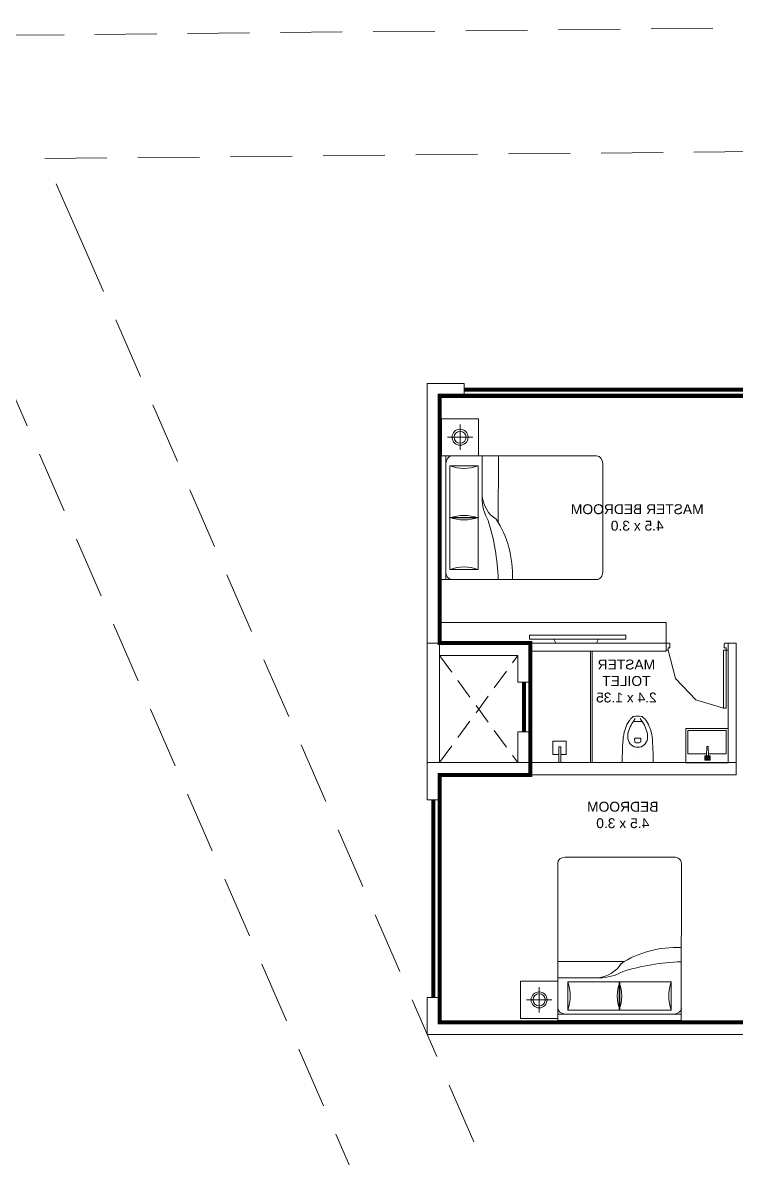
# Model space of a CAD drawing. Header units: inches. Extents: x 27644242 to 29005101, y -955243 to 216979.
# Drawn here: x 28699435 to 28708094, y -268635 to -254859 of the extents above; entities that cross this region are included whole.
import ezdxf

# ---------------------------------------------------------------- set-up
doc = ezdxf.new("R2010")
doc.units = ezdxf.units.IN
doc.header["$MEASUREMENT"] = 0
doc.set_wipeout_variables(frame=1)
for name, pattern in [('01-Xref Col Podium Lvl-1$0$HIDDEN', [0.375, 0.25, -0.125]), ('DASHED2', [0.375, 0.25, -0.125]), ('HIDDEN', [0.375, 0.25, -0.125])]:
    doc.linetypes.add(name, pattern=pattern)
doc.layers.get('Defpoints').update_dxf_attribs({"color": 8})
for name, color, linetype, lineweight in [('AHC-A-DUCT', 14, 'HIDDEN', 5), ('DOOR', 4, 'Continuous', 0), ('FURN', 250, 'Continuous', 0), ('RVA Site Boundary', 17, 'Continuous', 15), ('WALL', 7, 'Continuous', 20), ('WINDOW', 162, 'Continuous', 13)]:
    doc.layers.add(name, color=color, linetype=linetype, lineweight=lineweight)
doc.layers.add('text', color=7, linetype='Continuous')
doc.styles.add('AMITS', font='arial.ttf')

# ---------------------------------------------------------------- blocks, each defined once
blk = doc.blocks.new('A$C65A37FE3-flatten-3')
at = {"layer": 'DOOR', "color": 252, "true_color": 0x939598}
for p, q in [((0, -34), (0, 0)), ((0, 0), (86, 0)), ((11, -45), (56, -45)), ((56, -45), (56, -23)), ((56, -23), (86, -23)), ((86, -23), (86, 0)), ((86, -23), (86, -53)), ((86, -23), (791, -23)), ((86, -53), (791, -53)), ((791, -53), (791, -23)), ((0, -716), (0, -750)), ((0, -750), (86, -750)), ((11, -705), (56, -705)), ((56, -705), (56, -728)), ((56, -728), (86, -728)), ((86, -728), (86, -750))]:
    blk.add_line(p, q, dxfattribs=at)
for points in [[(0, -34), (3, -42), (11, -45)], [(86, -728), (430, -638), (687, -392), (791, -53)], [(11, -705), (6, -707), (2, -711), (0, -716)]]:
    blk.add_lwpolyline(points, dxfattribs=at)
blk = doc.blocks.new('TVVVV')
at = {"layer": 'FURN', "ltscale": 1000, "elevation": 0}
blk.add_lwpolyline([(-130, 740), (-82, 740), (-82, -429), (-130, -429)], close=True, dxfattribs=at)
for points in [[(-130, 447), (-179, 422)], [(-130, -96), (-179, -71)]]:
    blk.add_lwpolyline(points, dxfattribs=at)
blk = doc.blocks.new('A$C3D5F2F58')
at = {"color": 0, "linetype": 'ByBlock'}
blk.add_wipeout([(188, 0), (-188, 0), (-185, -125), (-183, -194), (-179, -263), (-176, -302), (-170, -349), (-151, -415), (-144, -433), (-131, -459), (-112, -495), (-106, -504), (-86, -530), (-72, -545), (-64, -553), (-56, -558), (-41, -562), (-23, -564), (3, -565), (30, -563), (47, -561), (56, -558), (74, -543), (101, -511), (135, -451), (158, -392), (171, -340), (179, -260), (185, -136), (187, -46)], dxfattribs=at)
for p, q in [((-188, 0), (188, 0)), ((0, -63), (0, -63)), ((-38, -282), (-36, -255)), ((36, -255), (38, -282)), ((-24, -298), (24, -298)), ((-43, -497), (43, -497))]:
    blk.add_line(p, q, dxfattribs=at)
at = {"color": 0, "linetype": 'ByBlock', "extrusion": (0, 0, -1)}
for centre, major_axis, ratio, start_param, end_param in [((3903, 5), (4088, 164), 0.940247, 3.100232, 3.182953), ((-3903, 5), (-4088, 164), 0.940247, 3.100232, 3.182953), ((0, -305), (84.4, 84.4), 1, 4.07333, 6.922251), ((-27, -256), (6.03, 6.03), 1, 4.01894, 4.852375), ((0, -292), (-38.2, 38.2), 1, 0.139988, 1.430816), ((27, -256), (6.03, 6.03), 1, -0.139979, 0.693472), ((276, -258), (321, 321), 1, 3.353441, 3.79389), ((87, -319), (147, 147), 1, 3.705861, 4.079165), ((326, -246), (-323, 323), 1, 4.816657, 5.23508), ((-24, -284), (10, 10), 1, 2.356198, 4.018929), ((24, -284), (-10, 10), 1, 2.264265, 3.926995), ((-326, -246), (-323, 323), 1, 2.618909, 3.037332), ((-276, -258), (-321, 321), 1, 2.489302, 2.929752), ((-87, -319), (-147, 147), 1, 2.204028, 2.577331), ((119, -350), (193, 193), 1, 3.092098, 3.328462), ((-43, -474), (16.1, 16.1), 1, 2.356198, 3.387836), ((43, -474), (16.1, 16.1), 1, 1.324559, 2.356198), ((-119, -350), (193, 193), 1, 1.383935, 1.620298), ((-41, -527), (24.1, 24.1), 1, 2.528301, 3.092099), ((0, -292), (-193, 193), 1, 3.75489, 4.099099), ((41, -527), (24.1, 24.1), 1, 1.620298, 2.184095)]:
    blk.add_ellipse(centre, major_axis=major_axis, ratio=ratio, start_param=start_param, end_param=end_param, dxfattribs=at)
blk = doc.blocks.new('A$C3E645E75')
at = {"extrusion": (0, 0, -1), "zscale": -0.9999999999999998, "rotation": 179.9999999999989}
blk.add_blockref('A$C3D5F2F58', (0, 0), dxfattribs=at)
blk = doc.blocks.new('A$C3A956F37-flat-1')
at = {"layer": 'FURN'}
blk.add_line((-168, 90), (0, 90), dxfattribs=at)
for points in [[(-97, 67), (-97, 0), (-259, 0), (-259, 161), (-97, 161), (-97, 90)], [(0, 67), (-191, 67), (-191, 90), (-168, 90)]]:
    blk.add_lwpolyline(points, dxfattribs=at)
blk = doc.blocks.new('A$C700F438C')
at = {"layer": 'FURN', "color": 8, "extrusion": (-6.65399e-08, 5.27913e-08, 1)}
for p, q in [((0, 0.091, 0), (0, 1.409, 0)), ((0.073, 1.5, 0), (1.83, 1.5, 0)), ((1.855, 1.378, 0), (1.512, 1.378, 0)), ((1.512, 1.378, 0), (1.512, 0.747, 0)), ((1.98, 1.5, 0), (1.53, 1.5, 0)), ((1.98, 1.5, 0), (1.53, 1.5, 0)), ((1.98, 1.5, 0), (1.53, 1.5, 0)), ((1.855, 0.747, 0), (1.855, 1.378, 0)), ((1.904, 1.5, 0), (1.904, 0, 0)), ((1.267, 0.799, 0), (1.267, 0, 0)), ((1.512, 0.122, 0), (1.512, 0.754, 0)), ((1.512, 0.754, 0), (1.855, 0.754, 0)), ((1.512, 0.747, 0), (1.855, 0.747, 0)), ((1.855, 0.754, 0), (1.855, 0.122, 0)), ((1.463, 0.503, 0), (1.463, 0, 0)), ((1.83, 0, 0), (0.074, 0, 0)), ((1.855, 0.122, 0), (1.512, 0.122, 0)), ((1.904, 0, 0), (1.98, 0, 0))]:
    blk.add_line(p, q, dxfattribs=at)
at = {"layer": 'FURN', "linetype": 'Continuous', "lineweight": 0, "extrusion": (-6.65399e-08, 5.27913e-08, 1)}
blk.add_line((1.83, 0, 0), (1.917, 0, 0), dxfattribs=at)
at = {"layer": 'FURN', "color": 8, "extrusion": (6.65399e-08, -5.27913e-08, -1)}
for centre, major_axis, ratio, start_param, end_param in [((0.073, 1.409, 0), (0, -0.0914, 0), 0.803207, 1.570796, 3.141593), ((1.959, 1.454, 0), (0, -1.077, 0), 0.803207, 0.880587, 1.613256), ((3.067, 1.603, 0), (0, -2.243, 0), 0.803207, 1.197175, 1.525138), ((1.683, 2.11, 0), (0, -0.762, 0), 0.803207, -0.283794, 0.283794), ((1.83, 1.409, 0), (0, -0.0914, 0), 0.803207, 3.141593, 4.712389), ((0.669, 0.085, 0), (-0.705, -0.615, 0), 0.604617, 2.952061, 3.536756), ((-0.032, 0.19, 0), (-1.467, -0.494, 0), 0.581007, 3.019706, 3.343381), ((1.684, 0.015, 0), (0, -0.762, 0), 0.803207, 2.857799, 3.425387), ((0.074, 0.091, 0), (0, -0.0914, 0), 0.803207, 0, 1.570796), ((1.83, 0.092, 0), (0, -0.0914, 0), 0.803207, -1.570796, 0)]:
    blk.add_ellipse(centre, major_axis=major_axis, ratio=ratio, start_param=start_param, end_param=end_param, dxfattribs=at)
at = {"layer": 'FURN', "color": 8, "extrusion": (-6.65399e-08, 5.27913e-08, 1)}
for centre, start_param, end_param in [((1.683, 1.485, 0), -0.283794, 0.283794), ((1.684, -0.61, 0), 2.857799, 3.425387)]:
    blk.add_ellipse(centre, major_axis=(0, -0.762, 0), ratio=0.803207, start_param=start_param, end_param=end_param, dxfattribs=at)
blk = doc.blocks.new('BEDROOM')
at = {"layer": 'FURN', "linetype": 'Continuous', "extrusion": (-5.00305e-08, -8.66553e-08, 1)}
for p, q in [((1066, 501, 0), (1066, 193, 0)), ((912, 347, 0), (1220, 347, 0))]:
    blk.add_line(p, q, dxfattribs=at)
at = {"layer": 'FURN', "ltscale": 500}
blk.add_line((1315, 122, 0), (1315, -1378, 0), dxfattribs=at)
at = {"layer": 'FURN', "ltscale": 0.05, "extrusion": (-5.00305e-08, -8.66553e-08, 1), "elevation": 0}
blk.add_lwpolyline([(1291, 122), (841, 122), (841, 572), (1291, 572)], close=True, dxfattribs=at)
at = {"layer": 'FURN', "linetype": 'Continuous', "extrusion": (-5.00305e-08, -8.66553e-08, 1)}
for radius in [97, 72.8]:
    blk.add_circle((1066, 347, 0), radius, dxfattribs=at)
at = {"layer": 'FURN', "extrusion": (-3.01072e-07, 1.30707e-07, 1), "xscale": -1000.000000000015, "yscale": 1000.000000000015, "zscale": 1000.000000000007, "rotation": 180.0236273616612}
blk.add_blockref('A$C700F438C', (-665, 121, 0), dxfattribs=at)
blk = doc.blocks.new('A$C3C731254-flat-1')
at = {"layer": 'FURN'}
for p, q in [((-77430, -2820), (-77431, -2802)), ((-77430, -2802), (-77318, -2797)), ((-77430, -2820), (-77318, -2825))]:
    blk.add_line(p, q, dxfattribs=at)
for points in [[(-77233, -3061), (-77648, -3061), (-77648, -2547), (-77233, -2547)], [(-77263, -2843), (-77263, -2778), (-77318, -2778), (-77318, -2843)], [(-77275, -2831), (-77275, -2791), (-77306, -2791), (-77306, -2831)], [(-77287, -2819), (-77287, -2803), (-77293, -2803), (-77293, -2819)]]:
    blk.add_lwpolyline(points, close=True, dxfattribs=at)
blk.add_lwpolyline([(-77339, -2824), (-77339, -3036), (-77623, -3036), (-77623, -2572), (-77339, -2572), (-77339, -2798)], dxfattribs=at)
blk = doc.blocks.new('new bldg 3 bhk')
at = {"layer": 'AHC-A-DUCT', "linetype": 'DASHED2', "ltscale": 1000}
for p, q in [((9000, 2579, 0), (8050, 3879, 0)), ((9000, 3878, 0), (8050, 2579, 0))]:
    blk.add_line(p, q, dxfattribs=at)
at = {"layer": 'Defpoints', "ltscale": 500, "elevation": 0}
blk.add_lwpolyline([(-2900, -571, 50, 50, 0), (1100, -571, 50, 50, 0), (1100, 1679, 50, 50, 0), (1250, 1679, 50, 50, 0), (1250, 1579, 50, 50, 0), (3050, 1579, 50, 50, 0), (3050, 829, 50, 50, 0), (4500, 829, 50, 50, 0), (4500, -571, 50, 50, 0), (9000, -571, 50, 50, 0), (9000, 2429, 50, 50, 0), (7900, 2429, 50, 50, 0), (7900, 4029, 50, 50, 0), (9000, 4029, 50, 50, 0), (9000, 7029, 50, 50, 0), (4400, 7029, 50, 50, 0), (4400, 7029, 50, 50, 0), (700, 7029, 50, 50, 0), (700, 7029, 50, 50, 0), (-2900, 7029, 50, 50, 0), (-2900, -571, 50, 50, 0)], format="xyseb", dxfattribs=at)
at = {"layer": 'FURN', "ltscale": 500}
for p, q in [((7150, 3929, 0), (7150, 2579, 0)), ((7170, 3929, 0), (7170, 2579, 0))]:
    blk.add_line(p, q, dxfattribs=at)
at = {"layer": 'FURN', "ltscale": 500, "elevation": 0}
blk.add_lwpolyline([(9000, 4029), (9000, 4279), (6250, 4279), (6250, 4029)], close=True, dxfattribs=at)
at = {"layer": 'WALL', "ltscale": 500}
for p, q in [((8700, 7179, 0), (8700, 7029, 0)), ((9150, 7179, 0), (8700, 7179, 0)), ((9150, 4379, 0), (9150, 7179, 0)), ((9000, 7029, 0), (9000, 4379, 0)), ((9000, 4379, 0), (9000, 4029, 0)), ((9150, 4029, 0), (9150, 4379, 0)), ((5400, 2429, 0), (5400, 4029, 0)), ((5400, 4029, 0), (5500, 4029, 0)), ((5500, 2579, 0), (5500, 4029, 0)), ((9000, 4029, 0), (7900, 4029, 0)), ((7900, 4029, 0), (7900, 3554, 0)), ((8050, 3554, 0), (8050, 3879, 0)), ((8050, 3879, 0), (9000, 3879, 0)), ((7900, 3554, 0), (8050, 3554, 0)), ((7900, 2579, 0), (7900, 2954, 0)), ((7900, 2954, 0), (8050, 2954, 0)), ((8050, 2579, 0), (8050, 2954, 0)), ((9000, 2429, 0), (5400, 2429, 0)), ((9150, 2129, 0), (9000, 2129, 0)), ((9000, -271, 0), (9150, -271, 0)), ((4350, -571, 0), (9000, -571, 0)), ((4350, -721, 0), (9150, -721, 0))]:
    blk.add_line(p, q, dxfattribs=at)
at = {"layer": 'WALL'}
blk.add_line((9000, 7029, 0), (8700, 7029, 0), dxfattribs=at)
at = {"layer": 'WALL', "transparency": 33554687}
for p, q in [((9150, 2579, 0), (9150, 2129, 0)), ((9000, 2429, 0), (9000, 2129, 0)), ((9000, -271, 0), (9000, -571, 0)), ((9150, -271, 0), (9150, -721, 0))]:
    blk.add_line(p, q, dxfattribs=at)
at = {"layer": 'WALL', "ltscale": 500, "elevation": 0}
blk.add_lwpolyline([(7900, 3929), (6250, 3929), (6250, 4029), (7900, 4029)], dxfattribs=at)
blk.add_lwpolyline([(9150, 2579), (9000, 2579), (9000, 4029), (9150, 4029)], close=True, dxfattribs=at)
at = {"layer": 'WINDOW', "ltscale": 500, "const_width": 50, "elevation": 0}
for points in [[(4799, 7104), (8700, 7104)], [(7975, 2954), (7975, 3554)], [(9075, -271), (9075, 2129)]]:
    blk.add_lwpolyline(points, dxfattribs=at)
at = {"rotation": 269.9999999999912}
for name, p in [('A$C3C731254-flat-1', (8560, -74655, 0)), ('A$C3A956F37-flat-1', (7463, 2579, 0))]:
    blk.add_blockref(name, p, dxfattribs=at)
at = {"layer": 'FURN', "ltscale": 500}
blk.add_blockref('BEDROOM', (7685, 6179, 0), dxfattribs=at)
at = {"layer": 'FURN', "ltscale": 1000, "xscale": -1, "rotation": 269.9999999999999}
blk.add_blockref('TVVVV', (7167, 4207, 0), dxfattribs=at)
at = {"layer": 'FURN', "ltscale": 500, "rotation": 270}
blk.add_blockref('BEDROOM', (7445, 767, 0), dxfattribs=at)
at = {"layer": 'WALL', "ltscale": 500, "xscale": -1, "rotation": 89.99999999999899}
blk.add_blockref('A$C65A37FE3-flatten-3', (5500, 4029, 0), dxfattribs=at)
at = {"layer": 'text', "ltscale": 100, "char_height": 120, "width": 1715.23, "attachment_point": 3, "style": 'AMITS'}
for s, insert in [('\\pxqc;MASTER BEDROOM\\P4.5 x 3.0', (7459, 5713, 0)), ('\\pxqc;MASTER \\PTOILET\\P2.4 x 1.35', (7591, 3829, 0)), ('\\pxqc;BEDROOM\\P4.5 x 3.0', (7635, 2104, 0))]:
    blk.add_mtext(s, dxfattribs=dict(at, insert=insert))
at = {"layer": 'FURN', "extrusion": (0, 0, -1), "zscale": -1, "rotation": 359.9997802697439}
blk.add_blockref('A$C3E645E75', (-6596, 2579, 0), dxfattribs=at)
at = {"layer": 'WALL'}
blk.add_line((5400, 2579, 0), (9000, 2579, 0), dxfattribs=at)

msp = doc.modelspace()

# ---------------------------------------------------------------- block references
at = {"layer": 'WALL', "color": 1, "ltscale": 500, "xscale": -1}
msp.add_blockref('new bldg 3 bhk', (28713493.5, -266413.6, 0), dxfattribs=at)

# ---------------------------------------------------------------- next in the draw order: linework, layer by layer
at = {"layer": 'RVA Site Boundary', "linetype": '01-Xref Col Podium Lvl-1$0$HIDDEN', "ltscale": 3000}
for points in [[(28741955.5, -276682.4), (28733624.9, -277440.7), (28733013.3, -277570.5), (28732304, -277738.6), (28713285.1, -282742.2), (28711605.9, -283219), (28711440.2, -283265.7), (28710425.7, -283501.7), (28709966.3, -283607.4), (28709865.1, -283635.9), (28706230.5, -275218.1), (28698771.7, -258103.8), (28697412.5, -255031.3), (28698061.3, -255022.8), (28714626.9, -254858.6), (28721180.9, -254917.6), (28728668.1, -254895.5), (28742981.5, -254900.8)], [(28741844.7, -275186.3), (28733400.5, -275954.9), (28732684.5, -276106.9), (28731940.1, -276283.3), (28712889.4, -281295.3), (28711197.7, -281775.6), (28711066.7, -281812.5), (28710744.1, -281887.6), (28707606.6, -274621.1), (28700145.1, -257500.7), (28699705.3, -256506.6), (28714627.6, -256358.7), (28721176.3, -256417.6), (28728670, -256395.5), (28742980.7, -256400.8)]]:
    msp.add_lwpolyline(points, dxfattribs=at)

doc.saveas('drawing.dxf')
